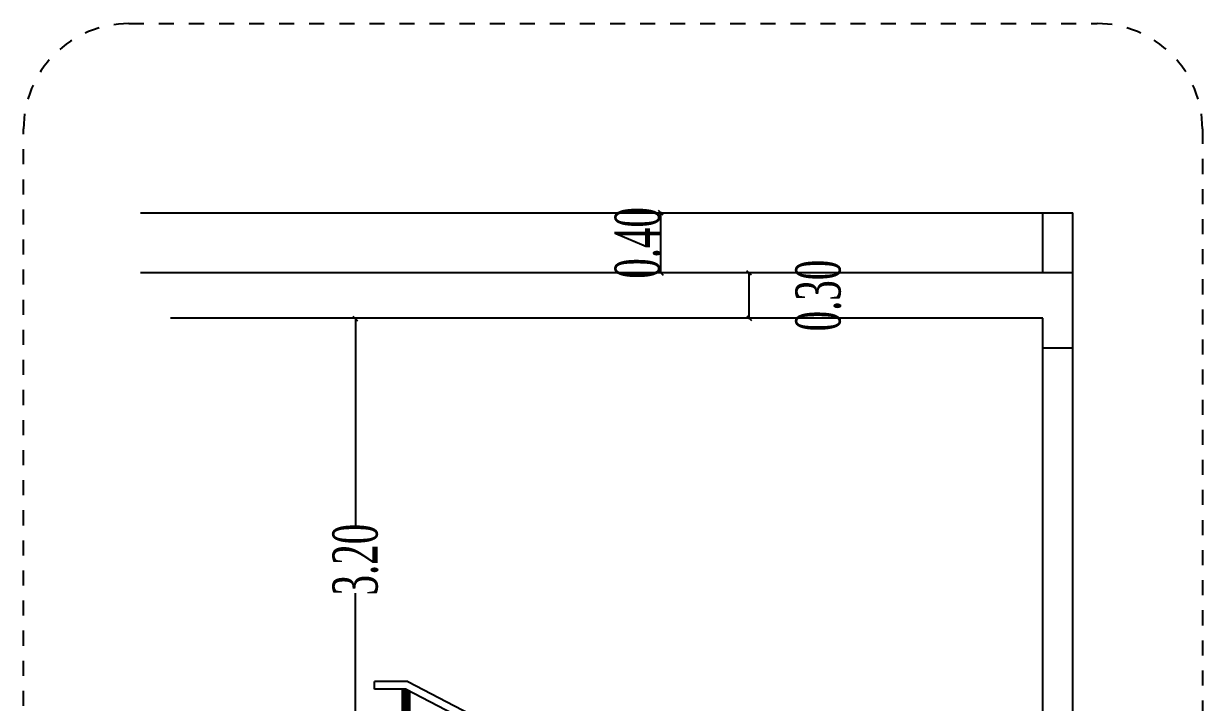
# Model space of a CAD drawing. Header units: inches. Extents: x -351 to 2582, y -266 to 144.
# Drawn here: x 438.46 to 446.3, y -59.84 to -55.33 of the extents above; entities that cross this region are included whole.
import ezdxf

# ---------------------------------------------------------------- set-up
doc = ezdxf.new("R2010")
doc.units = ezdxf.units.IN
doc.header["$MEASUREMENT"] = 0
doc.linetypes.add('DD', pattern=[0.2, 0.1, -0.1])
doc.layers.add('dimin', color=170, linetype='Continuous', lineweight=0)
doc.layers.add('WALLS', color=7, linetype='Continuous', lineweight=30)
for name, color, linetype in [('Hand-Rail', 11, 'Continuous'), ('Hatch-void', 1, 'Continuous'), ('Kitchen-slab', 21, 'Continuous'), ('Viod', 10, 'Continuous')]:
    doc.layers.add(name, color=color, linetype=linetype)
doc.styles.add('kamal', font='romantic.ttf', dxfattribs={"width": 0.6})
doc.dimstyles.new('DIMCOL', dxfattribs={"dimtxt": 0.3, "dimasz": 0.03, "dimexe": 0, "dimexo": 0, "dimgap": 0, "dimtad": 0, "dimlfac": -0.001, "dimzin": 1, "dimdsep": 46, "dimtxsty": 'kamal', "dimblk": 'OBLIQUE', "dimcen": 1.5, "dimclrd": 8, "dimclre": 8, "dimclrt": 256, "dimazin": 0, "dimtfac": 0.5, "dimtmove": 2, "dimatfit": 3, "dimldrblk": 'OBLIQUE', "dimfxl": 1, "dimtolj": 1, "dimtzin": 1, "dimarcsym": 1})

# ---------------------------------------------------------------- blocks, each defined once
blk = doc.blocks.new('_Oblique')
at = {"layer": 'dimin', "color": 0, "lineweight": -2}
blk.add_line((-0.5, -0.5), (0.5, 0.5), dxfattribs=at)
blk = doc.blocks.new('*D895')
at = {"layer": 'Defpoints', "color": 0, "transparency": 16777216}
for p in [(440.6682, -57.2924), (440.6682, -57.2924), (440.6682, -60.4924)]:
    blk.add_point(p, dxfattribs=at)
at = {"layer": 'WALLS', "color": 8, "lineweight": -2, "transparency": 16777216}
for p, q in [((440.6682, -57.2924), (440.6682, -58.6686)), ((440.6682, -60.4924), (440.6682, -59.1162))]:
    blk.add_line(p, q, dxfattribs=at)
at = {"layer": 'WALLS', "color": 8, "lineweight": -2, "transparency": 16777216, "xscale": 0.03, "yscale": 0.03, "zscale": 0.03}
for p, rotation in [((440.6682, -57.2924), 90), ((440.6682, -60.4924), 270)]:
    blk.add_blockref('_Oblique', p, dxfattribs=dict(at, rotation=rotation))
at = {"layer": 'WALLS', "transparency": 16777216, "insert": (440.6682, -58.8924), "char_height": 0.3, "attachment_point": 5, "rotation": 90, "style": 'kamal'}
blk.add_mtext('\\A1;3.20', dxfattribs=at)
blk = doc.blocks.new('*D898')
at = {"layer": 'Defpoints', "color": 0, "transparency": 16777216}
for p in [(442.6985, -56.5871), (442.7032, -56.5871), (442.7032, -56.9871)]:
    blk.add_point(p, dxfattribs=at)
at = {"layer": 'WALLS', "color": 8, "lineweight": -2, "transparency": 16777216}
for p, q in [((442.7032, -56.5871), (442.6985, -56.5871)), ((442.6985, -56.9871), (442.6985, -56.5871)), ((442.7032, -56.9871), (442.6985, -56.9871))]:
    blk.add_line(p, q, dxfattribs=at)
at = {"layer": 'WALLS', "color": 8, "lineweight": -2, "transparency": 16777216, "xscale": 0.03, "yscale": 0.03, "zscale": 0.03}
for p, rotation in [((442.6985, -56.5871), 90), ((442.6985, -56.9871), 270)]:
    blk.add_blockref('_Oblique', p, dxfattribs=dict(at, rotation=rotation))
at = {"layer": 'WALLS', "transparency": 16777216, "insert": (442.545, -56.7871), "char_height": 0.3, "attachment_point": 5, "rotation": 90, "style": 'kamal'}
blk.add_mtext('\\A1;0.40', dxfattribs=at)
blk = doc.blocks.new('*D899')
at = {"layer": 'Defpoints', "color": 0, "transparency": 16777216}
for p in [(443.2818, -56.9871), (443.2864, -56.9871), (443.2818, -57.2871)]:
    blk.add_point(p, dxfattribs=at)
at = {"layer": 'WALLS', "color": 8, "lineweight": -2, "transparency": 16777216}
for p, q in [((443.2818, -56.9871), (443.2864, -56.9871)), ((443.2864, -57.2871), (443.2864, -56.9871)), ((443.2818, -57.2871), (443.2864, -57.2871))]:
    blk.add_line(p, q, dxfattribs=at)
at = {"layer": 'WALLS', "color": 8, "lineweight": -2, "transparency": 16777216, "xscale": 0.03, "yscale": 0.03, "zscale": 0.03}
for p, rotation in [((443.2864, -56.9871), 90), ((443.2864, -57.2871), 270)]:
    blk.add_blockref('_Oblique', p, dxfattribs=dict(at, rotation=rotation))
at = {"layer": 'WALLS', "transparency": 16777216, "insert": (443.747, -57.1371), "char_height": 0.3, "attachment_point": 5, "rotation": 90, "style": 'kamal'}
blk.add_mtext('\\A1;0.30', dxfattribs=at)

msp = doc.modelspace()

# ---------------------------------------------------------------- linework, layer by layer
at = {"layer": 'Hand-Rail', "ltscale": 0.5}
for p, q in [((441.0166, -59.7033), (440.7937, -59.7033)), ((440.7937, -59.7533), (440.7937, -59.7033)), ((441.0166, -59.7033), (444.1304, -61.3183)), ((441.0044, -59.7533), (440.7937, -59.7533)), ((441.0044, -59.7533), (444.0804, -61.3487))]:
    msp.add_line(p, q, dxfattribs=at)
at = {"layer": 'Hatch-void', "color": 31, "ltscale": 0.5, "true_color": 0xe8b5a2}
for p, q in [((440.9804, -60.6496), (440.9804, -59.7533)), ((440.9813, -60.6496), (440.9813, -59.7533)), ((440.9832, -60.6496), (440.9832, -59.7533)), ((440.9845, -60.6496), (440.9845, -59.7533)), ((440.9854, -60.6496), (440.9854, -59.7533)), ((440.9873, -60.6496), (440.9873, -59.7533)), ((440.9895, -60.6496), (440.9895, -59.7533)), ((440.9921, -60.6496), (440.9921, -59.7533)), ((440.9965, -60.6496), (440.9965, -59.7533)), ((441.0054, -60.6496), (441.0054, -59.7538)), ((441.0142, -60.6496), (441.0142, -59.7584)), ((441.0187, -60.6496), (441.0187, -59.7607)), ((441.0212, -60.6496), (441.0212, -59.762)), ((441.0234, -60.6496), (441.0234, -59.7631)), ((441.0253, -60.6496), (441.0253, -59.7641)), ((441.0263, -60.6496), (441.0263, -59.7646)), ((441.0275, -60.6496), (441.0275, -59.7653)), ((441.0304, -60.6496), (441.0304, -59.7668)), ((441.0304, -60.6496), (441.0304, -59.7668))]:
    msp.add_line(p, q, dxfattribs=at)
at = {"layer": 'Kitchen-slab', "ltscale": 0.5}
for p, q in [((439.2383, -56.5871), (445.4383, -56.5871)), ((445.2383, -56.9871), (445.2383, -56.5871)), ((445.4383, -56.9871), (445.4383, -56.5871)), ((445.4383, -56.9871), (439.2383, -56.9871)), ((445.4383, -60.4871), (445.4383, -56.9871)), ((445.2383, -57.2871), (439.4383, -57.2871)), ((445.2383, -60.4871), (445.2383, -57.2871)), ((445.4383, -57.4871), (445.2383, -57.4871))]:
    msp.add_line(p, q, dxfattribs=at)
at = {"layer": 'Viod', "linetype": 'DD'}
msp.add_lwpolyline([(439.1607, -55.3293), (445.6005, -55.3293, -0.414214), (446.3005, -56.0293), (446.3005, -69.6067, -0.414214), (445.6005, -70.3067), (439.1607, -70.3067, -0.584735), (438.4607, -70.2647), (438.4607, -56.0293, -0.414214)], format="xyb", close=True, dxfattribs=at)

# ---------------------------------------------------------------- dimensions: what is measured, and where the dimension line sits
at = {"layer": 'WALLS'}
for base, p1, p2, picture, middle in [((442.6985, -56.5871), (442.7032, -56.9871), (442.7032, -56.5871), '*D898', (442.545, -56.7871)), ((443.2864, -56.9871), (443.2818, -57.2871), (443.2818, -56.9871), '*D899', (443.747, -57.1371)), ((440.6682, -57.2924), (440.6682, -60.4924), (440.6682, -57.2924), '*D895', (440.6682, -58.8924))]:
    dim = msp.add_linear_dim(base=base, p1=p1, p2=p2, angle=90, dimstyle='DIMCOL', dxfattribs=at)
    dim.commit()
    dim.dimension.update_dxf_attribs({"geometry": picture, "text_midpoint": middle})

doc.saveas('drawing.dxf')
